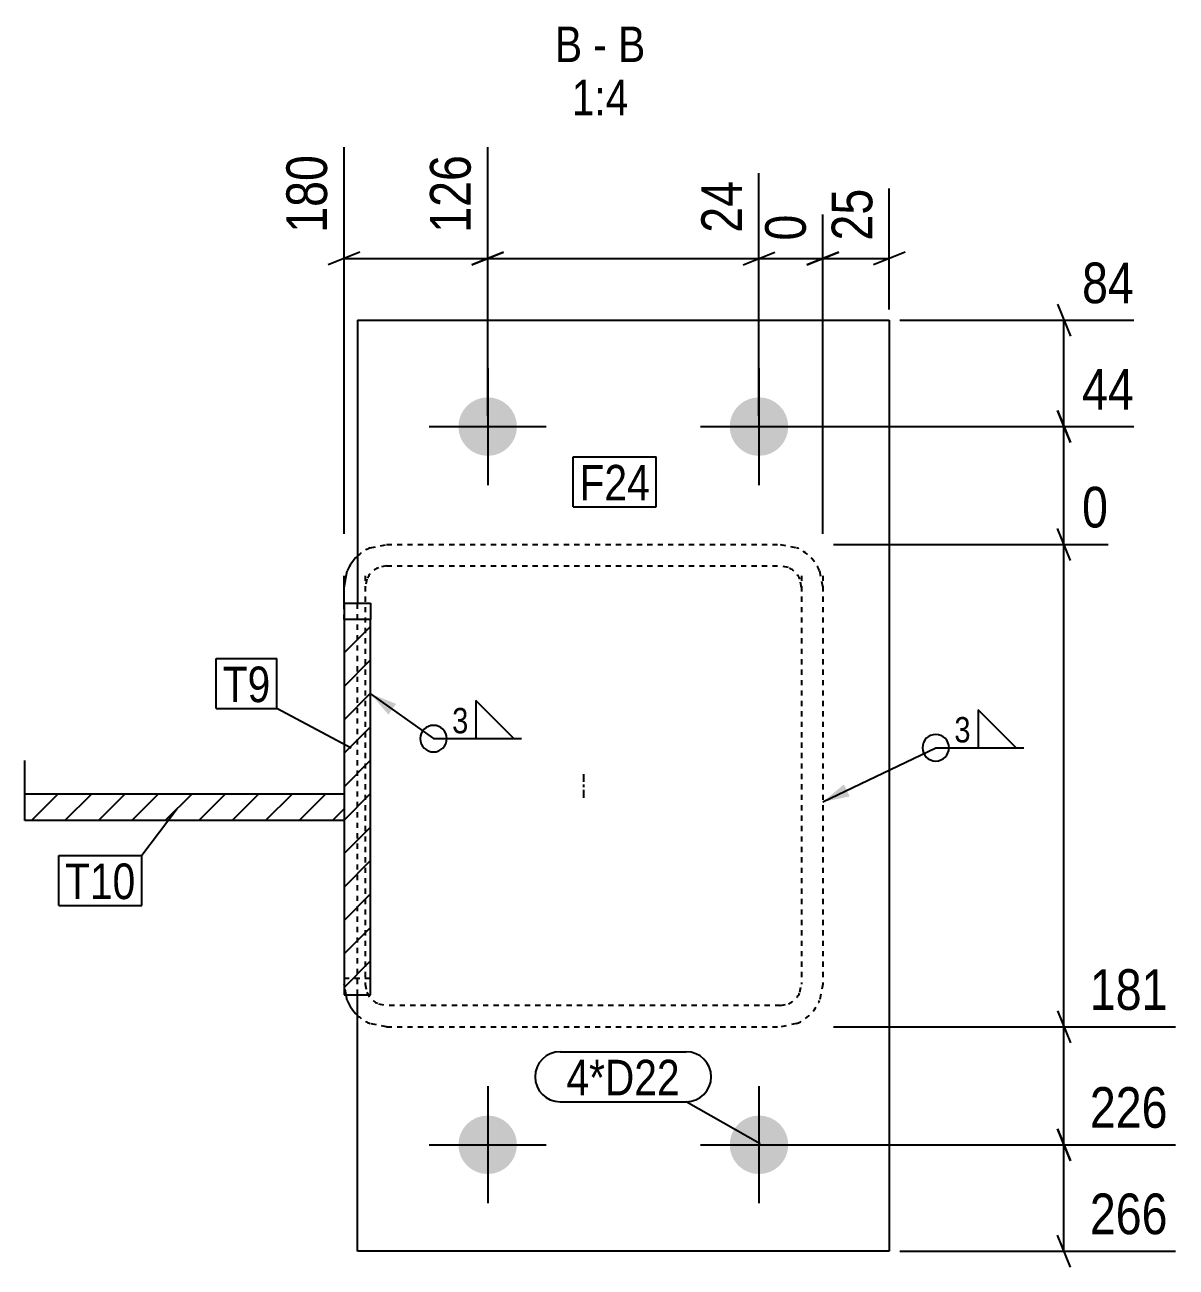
# Model space of a CAD drawing. Header units: millimetres. Extents: x 26 to 44152, y 8 to 1708.
# Drawn here: x 9475.1 to 9907.9, y 9.6 to 476.6 of the extents above; entities that cross this region are included whole.
import ezdxf

# ---------------------------------------------------------------- set-up
doc = ezdxf.new("R2010")
doc.units = ezdxf.units.MM
doc.linetypes.add('DXK_LINE_DOT2', pattern=[3.9198, 1.9599, -1.9599])
doc.linetypes.add('DXK_LINE_DOT3', pattern=[5.9187, 2.979, -0.9799, 0.9799, -0.9799])
for name, color, linetype in [('MÅLSÆTNING', 7, 'Continuous'), ('STÅL', 7, 'Continuous'), ('TEKST', 7, 'Continuous')]:
    doc.layers.add(name, color=color, linetype=linetype)
doc.styles.add('Arial Narrow', font='ARIALN.TTF', dxfattribs={"height": 0.2})

msp = doc.modelspace()

# ---------------------------------------------------------------- hatches: boundary and pattern name
at = {"layer": 'STÅL', "linetype": 'Continuous'}
for points in [[(9660.11, 325.6, -1), (9638.11, 325.6, -1)], [(9762.11, 325.6, -1), (9740.11, 325.6, -1)], [(9660.11, 55.6, -1), (9638.11, 55.6, -1)], [(9762.11, 55.6, -1), (9740.11, 55.6, -1)]]:
    msp.add_hatch(color=96, dxfattribs=at).paths.add_polyline_path(points)
h = msp.add_hatch(dxfattribs=at)
h.set_pattern_fill('', scale=2.8, style=0, pattern_type=0)
h.set_pattern_definition([(45, (9595.1105, 253.064), (-6.2862, 6.2862), [])])
h.paths.add_polyline_path([(9605.11, 253.06), (9595.11, 253.06), (9595.11, 112.01), (9605.11, 112.01)])
h = msp.add_hatch(dxfattribs=at)
h.set_pattern_fill('', scale=2.8, style=0, pattern_type=0)
h.set_pattern_definition([(45, (9475.1105, 187.5755), (-6.2862, 6.2862), [])])
h.paths.add_polyline_path([(9595.11, 187.58), (9475.11, 187.58), (9475.11, 177.5), (9595.11, 177.5)])
at = {"layer": 'TEKST', "linetype": 'Continuous'}
for points in [[(9611.8, 217.31), (9605.11, 225.16), (9614.7, 221.38)], [(9785.21, 186.58), (9775.11, 184.51), (9783.04, 191.09)]]:
    msp.add_hatch(color=3, dxfattribs=at).paths.add_polyline_path(points)

# ---------------------------------------------------------------- linework, layer by layer
at = {"layer": 'MÅLSÆTNING', "color": 7, "linetype": 'Continuous'}
for p, q in [((9595.11, 285.28), (9595.11, 430.63)), ((9649.11, 329.6), (9649.11, 430.63)), ((9649.11, 329.6), (9649.11, 430.63)), ((9751.11, 329.6), (9751.11, 420.88)), ((9800.11, 369.6), (9800.11, 415.05)), ((9775.11, 285.28), (9775.11, 405.3)), ((9601.11, 391.15), (9589.11, 386.35)), ((9595.11, 388.75), (9649.11, 388.75)), ((9655.11, 391.15), (9643.11, 386.35)), ((9643.11, 386.35), (9655.11, 391.15)), ((9649.11, 388.75), (9751.11, 388.75)), ((9745.11, 386.35), (9757.11, 391.15)), ((9751.11, 388.75), (9775.11, 388.75)), ((9769.11, 386.35), (9781.11, 391.15)), ((9775.11, 388.75), (9800.11, 388.75)), ((9806.11, 391.15), (9794.11, 386.35)), ((9863.38, 371.6), (9868.18, 359.6)), ((9804.11, 365.6), (9892.08, 365.6)), ((9865.78, 325.6), (9865.78, 365.6)), ((9868.18, 319.6), (9863.38, 331.6)), ((9863.38, 331.6), (9868.18, 319.6)), ((9755.11, 325.6), (9892.08, 325.6)), ((9755.11, 325.6), (9892.08, 325.6)), ((9865.78, 281.28), (9865.78, 325.6)), ((9868.18, 275.28), (9863.38, 287.28)), ((9868.18, 275.28), (9863.38, 287.28)), ((9779.11, 281.28), (9882.33, 281.28)), ((9779.11, 281.28), (9882.33, 281.28)), ((9865.78, 99.92), (9865.78, 281.28)), ((9863.38, 105.92), (9868.18, 93.92)), ((9863.38, 105.92), (9868.18, 93.92)), ((9779.11, 99.92), (9907.66, 99.92)), ((9779.11, 99.92), (9907.66, 99.92)), ((9865.78, 55.6), (9865.78, 99.92)), ((9863.38, 61.6), (9868.18, 49.6)), ((9868.18, 49.6), (9863.38, 61.6)), ((9755.11, 55.6), (9907.66, 55.6)), ((9755.11, 55.6), (9907.66, 55.6)), ((9865.78, 15.6), (9865.78, 55.6)), ((9868.18, 9.6), (9863.38, 21.6)), ((9804.11, 15.6), (9907.66, 15.6))]:
    msp.add_line(p, q, dxfattribs=at)
at = {"layer": 'STÅL', "color": 2, "linetype": 'Continuous'}
for p, q in [((9600.11, 365.6), (9800.11, 365.6)), ((9600.11, 365.6), (9600.11, 259.28)), ((9800.11, 365.6), (9800.11, 15.6)), ((9595.11, 265.16), (9596.33, 271.32)), ((9595.11, 259.28), (9595.11, 269.53)), ((9595.11, 259.28), (9595.11, 253.06)), ((9595.11, 259.28), (9605.11, 259.28)), ((9605.11, 259.28), (9605.11, 253.06)), ((9605.11, 253.06), (9595.11, 253.06)), ((9595.11, 253.06), (9595.11, 112.01)), ((9605.11, 112.01), (9605.11, 253.06)), ((9475.11, 187.58), (9475.11, 200.02)), ((9475.11, 187.58), (9595.11, 187.58)), ((9475.11, 177.5), (9475.11, 187.58)), ((9595.11, 187.58), (9595.11, 177.5)), ((9595.11, 177.5), (9475.11, 177.5)), ((9595.11, 112.01), (9605.11, 112.01)), ((9596.33, 109.88), (9595.91, 112.01)), ((9600.11, 15.6), (9600.11, 112.01)), ((9800.11, 15.6), (9600.11, 15.6))]:
    msp.add_line(p, q, dxfattribs=at)
at = {"layer": 'STÅL', "color": 96, "linetype": 'Continuous'}
for p, q in [((9649.11, 347.6), (9649.11, 303.6)), ((9751.11, 347.6), (9751.11, 303.6)), ((9627.11, 325.6), (9671.11, 325.6)), ((9729.11, 325.6), (9773.11, 325.6)), ((9649.11, 77.6), (9649.11, 33.6)), ((9751.11, 77.6), (9751.11, 33.6)), ((9627.11, 55.6), (9671.11, 55.6)), ((9729.11, 55.6), (9773.11, 55.6))]:
    msp.add_line(p, q, dxfattribs=at)
at = {"layer": 'STÅL', "color": 7, "linetype": 'DXK_LINE_DOT2'}
for p, q in [((9604.99, 280.05), (9611.11, 281.28)), ((9611.11, 281.28), (9759.11, 281.28)), ((9759.11, 281.28), (9765.23, 280.05)), ((9611.11, 273.22), (9608.05, 272.6)), ((9611.11, 273.22), (9759.11, 273.22)), ((9762.17, 272.6), (9759.11, 273.22)), ((9773.89, 271.32), (9775.11, 265.16)), ((9603.11, 269.53), (9603.11, 116.04)), ((9603.72, 268.24), (9603.11, 265.16)), ((9767.11, 265.16), (9766.5, 268.24)), ((9767.11, 269.53), (9767.11, 116.04)), ((9775.11, 269.53), (9775.11, 116.04)), ((9595.11, 253.06), (9595.11, 259.28)), ((9600.11, 112.01), (9600.11, 259.28)), ((9595.11, 253.06), (9595.11, 112.01)), ((9605.11, 112.01), (9605.11, 253.06)), ((9475.11, 177.5), (9475.11, 187.58)), ((9595.11, 118.23), (9605.11, 118.23)), ((9595.91, 112.01), (9595.11, 116.04)), ((9603.11, 116.04), (9603.72, 112.96)), ((9766.5, 112.96), (9767.11, 116.04)), ((9775.11, 116.04), (9773.89, 109.88)), ((9608.05, 108.6), (9611.11, 107.98)), ((9759.11, 107.98), (9611.11, 107.98)), ((9759.11, 107.98), (9762.17, 108.6)), ((9611.11, 99.92), (9604.99, 101.15)), ((9611.11, 99.92), (9759.11, 99.92)), ((9765.23, 101.15), (9759.11, 99.92))]:
    msp.add_line(p, q, dxfattribs=at)
at = {"layer": 'STÅL', "color": 7, "linetype": 'DXK_LINE_DOT3'}
msp.add_line((9685.11, 194.98), (9685.11, 185.73), dxfattribs=at)
at = {"layer": 'STÅL', "color": 2, "linetype": 'Continuous'}
for centre, start, end in [((9611.19, 265.23), 133.8526, 157.7138), ((9611.19, 115.97), 202.2862, 226.1474)]:
    msp.add_arc(centre, 16.06, start, end, dxfattribs=at)
at = {"layer": 'STÅL', "color": 7, "linetype": 'DXK_LINE_DOT2'}
for centre, radius, start, end in [((9611.19, 265.23), 16.06, 112.7149, 133.8526), ((9759.03, 265.23), 16.06, 22.2862, 67.2851), ((9611.15, 265.19), 8.03, 112.7149, 157.7138), ((9759.07, 265.19), 8.03, 22.2862, 67.2851), ((9611.15, 116.01), 8.03, 202.2862, 247.2851), ((9759.07, 116.01), 8.03, 292.7149, 337.7138), ((9759.03, 115.97), 16.06, 292.7149, 337.7138), ((9611.19, 115.97), 16.06, 226.1474, 247.2851)]:
    msp.add_arc(centre, radius, start, end, dxfattribs=at)
at = {"layer": 'TEKST', "color": 7, "linetype": 'Continuous'}
for p, q in [((9681.25, 314.22), (9712.47, 314.22)), ((9681.25, 295.42), (9681.25, 314.22)), ((9712.47, 295.42), (9712.47, 314.22)), ((9681.25, 295.42), (9712.47, 295.42)), ((9547.1, 238.42), (9569.79, 238.42)), ((9547.1, 219.62), (9547.1, 238.42)), ((9569.79, 219.62), (9569.79, 238.42)), ((9547.1, 219.62), (9569.79, 219.62)), ((9597.75, 204.67), (9569.79, 219.62)), ((9532.32, 181.89), (9519.07, 164.38)), ((9487.84, 164.38), (9519.07, 164.38)), ((9487.84, 145.58), (9487.84, 164.38)), ((9519.07, 145.58), (9519.07, 164.38)), ((9487.84, 145.58), (9519.07, 145.58)), ((9676.32, 90.59), (9723.75, 90.59)), ((9676.32, 71.79), (9723.75, 71.79)), ((9751.52, 55.98), (9723.75, 71.79))]:
    msp.add_line(p, q, dxfattribs=at)
at = {"layer": 'TEKST', "color": 3, "linetype": 'Continuous'}
for p, q in [((9605.11, 225.16), (9628.76, 208.29)), ((9775.11, 184.51), (9817.56, 204.87))]:
    msp.add_line(p, q, dxfattribs=at)
for centre in [(9628.76, 208.29), (9817.56, 204.87)]:
    msp.add_arc(centre, 5, 90, 270, dxfattribs=at)
at = {"layer": 'TEKST', "color": 7, "linetype": 'Continuous'}
for centre, start, end in [((9676.32, 81.19), 90, 270), ((9723.75, 81.19), 270, 90)]:
    msp.add_arc(centre, 9.4, start, end, dxfattribs=at)

# ---------------------------------------------------------------- wipeouts: each hides what was drawn before it
at = {"color": 0, "linetype": 'Continuous'}
for points, layer in [([(9591.91, 430.92), (9569.51, 430.92), (9569.51, 395.27), (9591.91, 395.27)], 'MÅLSÆTNING'), ([(9645.91, 430.92), (9623.51, 430.92), (9623.51, 395.27), (9645.91, 395.27)], 'MÅLSÆTNING'), ([(9907.95, 103.12), (9907.95, 125.52), (9872.3, 125.52), (9872.3, 103.12)], 'MÅLSÆTNING'), ([(9907.95, 58.8), (9907.95, 81.2), (9872.3, 81.2), (9872.3, 58.8)], 'MÅLSÆTNING'), ([(9907.95, 18.8), (9907.95, 41.2), (9872.3, 41.2), (9872.3, 18.8)], 'MÅLSÆTNING'), ([(9684.64, 462.63), (9684.64, 476.63), (9674.41, 476.63), (9674.41, 462.63)], 'TEKST'), ([(9693.94, 462.63), (9693.94, 476.63), (9688.84, 476.63), (9688.84, 462.63)], 'TEKST'), ([(9708.36, 462.63), (9708.36, 476.63), (9698.14, 476.63), (9698.14, 462.63)], 'TEKST'), ([(9702.05, 442.63), (9702.05, 456.63), (9680.72, 456.63), (9680.72, 442.63)], 'TEKST')]:
    msp.add_wipeout(points, dxfattribs=at).dxf.layer = layer
at = {"color": 0}
for points in [[(9710.07, 297.82), (9710.07, 311.82), (9683.65, 311.82), (9683.65, 297.82)], [(9567.39, 222.02), (9567.39, 236.02), (9549.5, 236.02), (9549.5, 222.02)], [(9642.65, 209.49), (9642.65, 221.09), (9634.96, 221.09), (9634.96, 209.49)], [(9831.45, 206.07), (9831.45, 217.67), (9823.76, 217.67), (9823.76, 206.07)], [(9516.67, 147.98), (9516.67, 161.98), (9490.24, 161.98), (9490.24, 147.98)], [(9721.35, 74.19), (9721.35, 88.19), (9678.72, 88.19), (9678.72, 74.19)]]:
    msp.add_wipeout(points, dxfattribs=at).dxf.layer = 'TEKST'

# ---------------------------------------------------------------- next in the draw order: linework, layer by layer
at = {"layer": 'TEKST', "color": 3, "linetype": 'Continuous'}
for p, q in [((9658.99, 208.29), (9644.71, 222.58)), ((9644.71, 222.58), (9644.71, 208.29)), ((9847.79, 204.87), (9833.51, 219.16)), ((9833.51, 219.16), (9833.51, 204.87)), ((9628.76, 208.29), (9661.85, 208.29)), ((9644.71, 208.29), (9658.99, 208.29)), ((9817.56, 204.87), (9850.65, 204.87)), ((9833.51, 204.87), (9847.79, 204.87))]:
    msp.add_line(p, q, dxfattribs=at)
for centre in [(9628.76, 208.29), (9817.56, 204.87)]:
    msp.add_arc(centre, 5, 270, 90, dxfattribs=at)

# ---------------------------------------------------------------- next in the draw order: texts
at = {"layer": 'MÅLSÆTNING', "color": 3, "linetype": 'Continuous', "style": 'Arial Narrow'}
for s, p in [('180', (9588.71, 398.47)), ('126', (9642.71, 398.47))]:
    msp.add_text(s, height=15.271, rotation=90.0002, dxfattribs=at).set_placement(p)
for s, p in [('181', (9875.5, 106.32)), ('226', (9875.5, 62)), ('266', (9875.5, 22))]:
    msp.add_text(s, height=15.271, dxfattribs=at).set_placement(p)
at = {"layer": 'TEKST', "color": 3, "linetype": 'Continuous', "style": 'Arial Narrow'}
for s, height, p in [('B', 13.36, (9674.41, 462.63)), ('B', 13.36, (9698.14, 462.63)), ('-', 13.36, (9688.84, 462.63)), ('1:4', 13.362, (9680.72, 442.63))]:
    msp.add_text(s, height=height, dxfattribs=at).set_placement(p)
at = {"layer": 'TEKST', "color": 3, "style": 'Arial Narrow'}
for p in [(9635.76, 210.29), (9824.56, 206.87)]:
    msp.add_text('3', height=9.54, dxfattribs=at).set_placement(p)

# ---------------------------------------------------------------- next in the draw order: wipeouts: each hides what was drawn before it
at = {"color": 0, "linetype": 'Continuous'}
for points in [[(9796.91, 418.25), (9774.51, 418.25), (9774.51, 392.35), (9796.91, 392.35)], [(9895.28, 368.8), (9895.28, 391.2), (9869.38, 391.2), (9869.38, 368.8)], [(9895.28, 328.8), (9895.28, 351.2), (9869.38, 351.2), (9869.38, 328.8)], [(9885.53, 284.48), (9885.53, 306.88), (9869.38, 306.88), (9869.38, 284.48)]]:
    msp.add_wipeout(points, dxfattribs=at).dxf.layer = 'MÅLSÆTNING'
at = {"color": 0}
for points in [[(9710.07, 297.82), (9710.07, 311.82), (9683.65, 311.82), (9683.65, 297.82)], [(9567.39, 222.02), (9567.39, 236.02), (9549.5, 236.02), (9549.5, 222.02)], [(9516.67, 147.98), (9516.67, 161.98), (9490.24, 161.98), (9490.24, 147.98)], [(9721.35, 74.19), (9721.35, 88.19), (9678.72, 88.19), (9678.72, 74.19)]]:
    msp.add_wipeout(points, dxfattribs=at).dxf.layer = 'TEKST'

# ---------------------------------------------------------------- next in the draw order: linework, layer by layer
at = {"layer": 'MÅLSÆTNING', "color": 7, "linetype": 'Continuous'}
for p, q in [((9775.11, 285.28), (9775.11, 405.3)), ((9781.11, 391.15), (9769.11, 386.35))]:
    msp.add_line(p, q, dxfattribs=at)

# ---------------------------------------------------------------- next in the draw order: texts
at = {"layer": 'MÅLSÆTNING', "color": 3, "linetype": 'Continuous', "style": 'Arial Narrow'}
msp.add_text('25', height=15.271, rotation=90.0002, dxfattribs=at).set_placement((9793.71, 395.55))
for s, height, p in [('84', 15.271, (9872.58, 372)), ('44', 15.271, (9872.58, 332)), ('0', 15.27, (9872.58, 287.68))]:
    msp.add_text(s, height=height, dxfattribs=at).set_placement(p)
at = {"layer": 'TEKST', "color": 3, "style": 'Arial Narrow'}
for s, p in [('F24', (9683.65, 297.82)), ('T9', (9549.5, 222.02)), ('T10', (9490.24, 147.98)), ('4*D22', (9678.72, 74.19))]:
    msp.add_text(s, height=13.362, dxfattribs=at).set_placement(p)

# ---------------------------------------------------------------- next in the draw order: wipeouts: each hides what was drawn before it
at = {"color": 0, "linetype": 'Continuous'}
msp.add_wipeout([(9771.91, 408.5), (9749.51, 408.5), (9749.51, 392.35), (9771.91, 392.35)], dxfattribs=at).dxf.layer = 'MÅLSÆTNING'

# ---------------------------------------------------------------- next in the draw order: linework, layer by layer
at = {"layer": 'MÅLSÆTNING', "color": 7, "linetype": 'Continuous'}
for p, q in [((9751.11, 329.6), (9751.11, 420.88)), ((9745.11, 386.35), (9757.11, 391.15))]:
    msp.add_line(p, q, dxfattribs=at)

# ---------------------------------------------------------------- next in the draw order: texts
at = {"layer": 'MÅLSÆTNING', "color": 3, "linetype": 'Continuous', "style": 'Arial Narrow'}
msp.add_text('0', height=15.27, rotation=90.0002, dxfattribs=at).set_placement((9768.71, 395.55))

# ---------------------------------------------------------------- next in the draw order: wipeouts: each hides what was drawn before it
at = {"color": 0, "linetype": 'Continuous'}
msp.add_wipeout([(9747.91, 421.17), (9725.51, 421.17), (9725.51, 395.27), (9747.91, 395.27)], dxfattribs=at).dxf.layer = 'MÅLSÆTNING'

# ---------------------------------------------------------------- next in the draw order: texts
at = {"layer": 'MÅLSÆTNING', "color": 3, "linetype": 'Continuous', "style": 'Arial Narrow'}
msp.add_text('24', height=15.271, rotation=90.0002, dxfattribs=at).set_placement((9744.71, 398.47))

doc.saveas('drawing.dxf')
